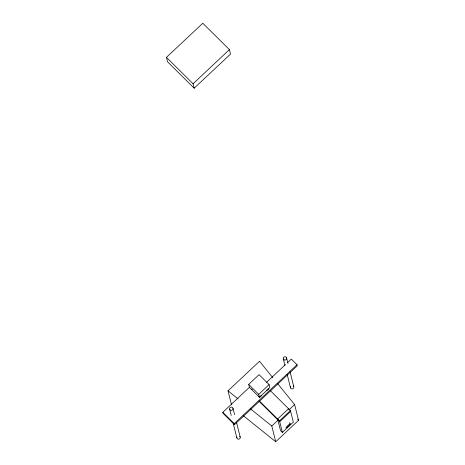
<?xml version="1.0" encoding="UTF-8"?>
<svg xmlns="http://www.w3.org/2000/svg" width="465" height="465" viewBox="0 0 465 465"><rect width="100%" height="100%" fill="white"/><g stroke="black" fill="none" stroke-linecap="round" stroke-linejoin="round"><path stroke-width="0.7" d="M166.441 57.346L202.787 23.25L229.408 49.645L230.518 54.091L194.172 88.193L167.551 61.799L166.441 57.346L193.068 83.747L194.172 88.193M193.068 83.747L229.408 49.645M231.442 404.515L228.024 390.815L259.505 361.282L272.734 377.586M248.688 384.398L259.069 374.656L269.096 384.601L269.828 387.543L259.447 397.279L249.42 387.339L248.688 384.398L258.714 394.337L259.447 397.279M287.626 362.531L291.305 359.079L297.019 364.74L297.269 365.752L234.488 424.655L223.043 413.309L222.793 412.298L249.473 387.264M266.584 382.276L285.522 364.508M258.714 394.337L269.096 384.601M234.488 424.655L234.232 423.644L297.019 364.74M277.628 418.982L288.573 408.712L290.451 410.566L293.339 422.156L282.389 432.427L280.517 430.573L277.628 418.982L279.5 420.842L282.389 432.427M277.75 383.77L294.63 404.567L298.559 420.325L275.722 441.75L271.793 425.998L278.541 419.663M288.922 409.927L294.63 404.567M290.451 410.566L279.488 420.912L259.371 400.97M290.66 411.449L279.692 421.738L259.063 401.289M290.294 423.795L288.474 424.958A5.318 1.296 -45.2 0 0 287.422 425.946L285.865 428.021L287.684 426.858A5.318 1.296 -45.2 0 0 288.736 425.87L290.3 423.906L289.346 422.859M228.024 390.815L238.127 398.935M250.472 408.857L271.793 425.998M243.178 415.594L275.722 441.75M270.374 390.71L290.451 410.618M222.793 412.298L234.232 423.644M297.647 419.198L298.559 420.325M286.591 357.876L287.992 363.496M290.096 371.93L293.77 386.682M283.301 358.922L284.876 365.246M287.155 374.377L290.48 387.729M233.017 408.322A1.726 1.657 -14 0 1 230.803 410.287A1.726 1.657 -14 0 1 230.181 407.491A1.726 1.657 -14 0 1 233.017 408.322L234.598 414.646M236.522 422.377L240.202 437.129M229.652 409.078L231.227 415.402M233.157 423.127L236.83 437.885M260.993 395.506A1.075 1.035 -14 0 1 259.575 396.872M259.255 396.674A1.075 1.035 -14 0 1 259.028 396.383M252.292 389.699A1.075 1.035 -14 0 1 251.978 389.455M251.786 389.124A1.075 1.035 -14 0 1 251.739 388.926M239.742 436.315A1.726 1.657 -14 0 1 239.894 438.483A1.726 1.657 -14 0 1 237.685 438.977A1.726 1.657 -14 0 1 236.906 436.949M293.177 385.869A1.726 1.657 -14 0 1 293.56 388.101A1.726 1.657 -14 0 1 291.27 388.664A1.726 1.657 -14 0 1 290.579 386.508M268.119 388.525A1.075 1.035 -14 0 1 266.718 390.042M284.4 359.986A1.726 1.657 -14 0 0 286.632 358.033A1.726 1.657 -14 0 0 283.801 357.178A1.726 1.657 -14 0 0 284.4 359.986"/></g></svg>
